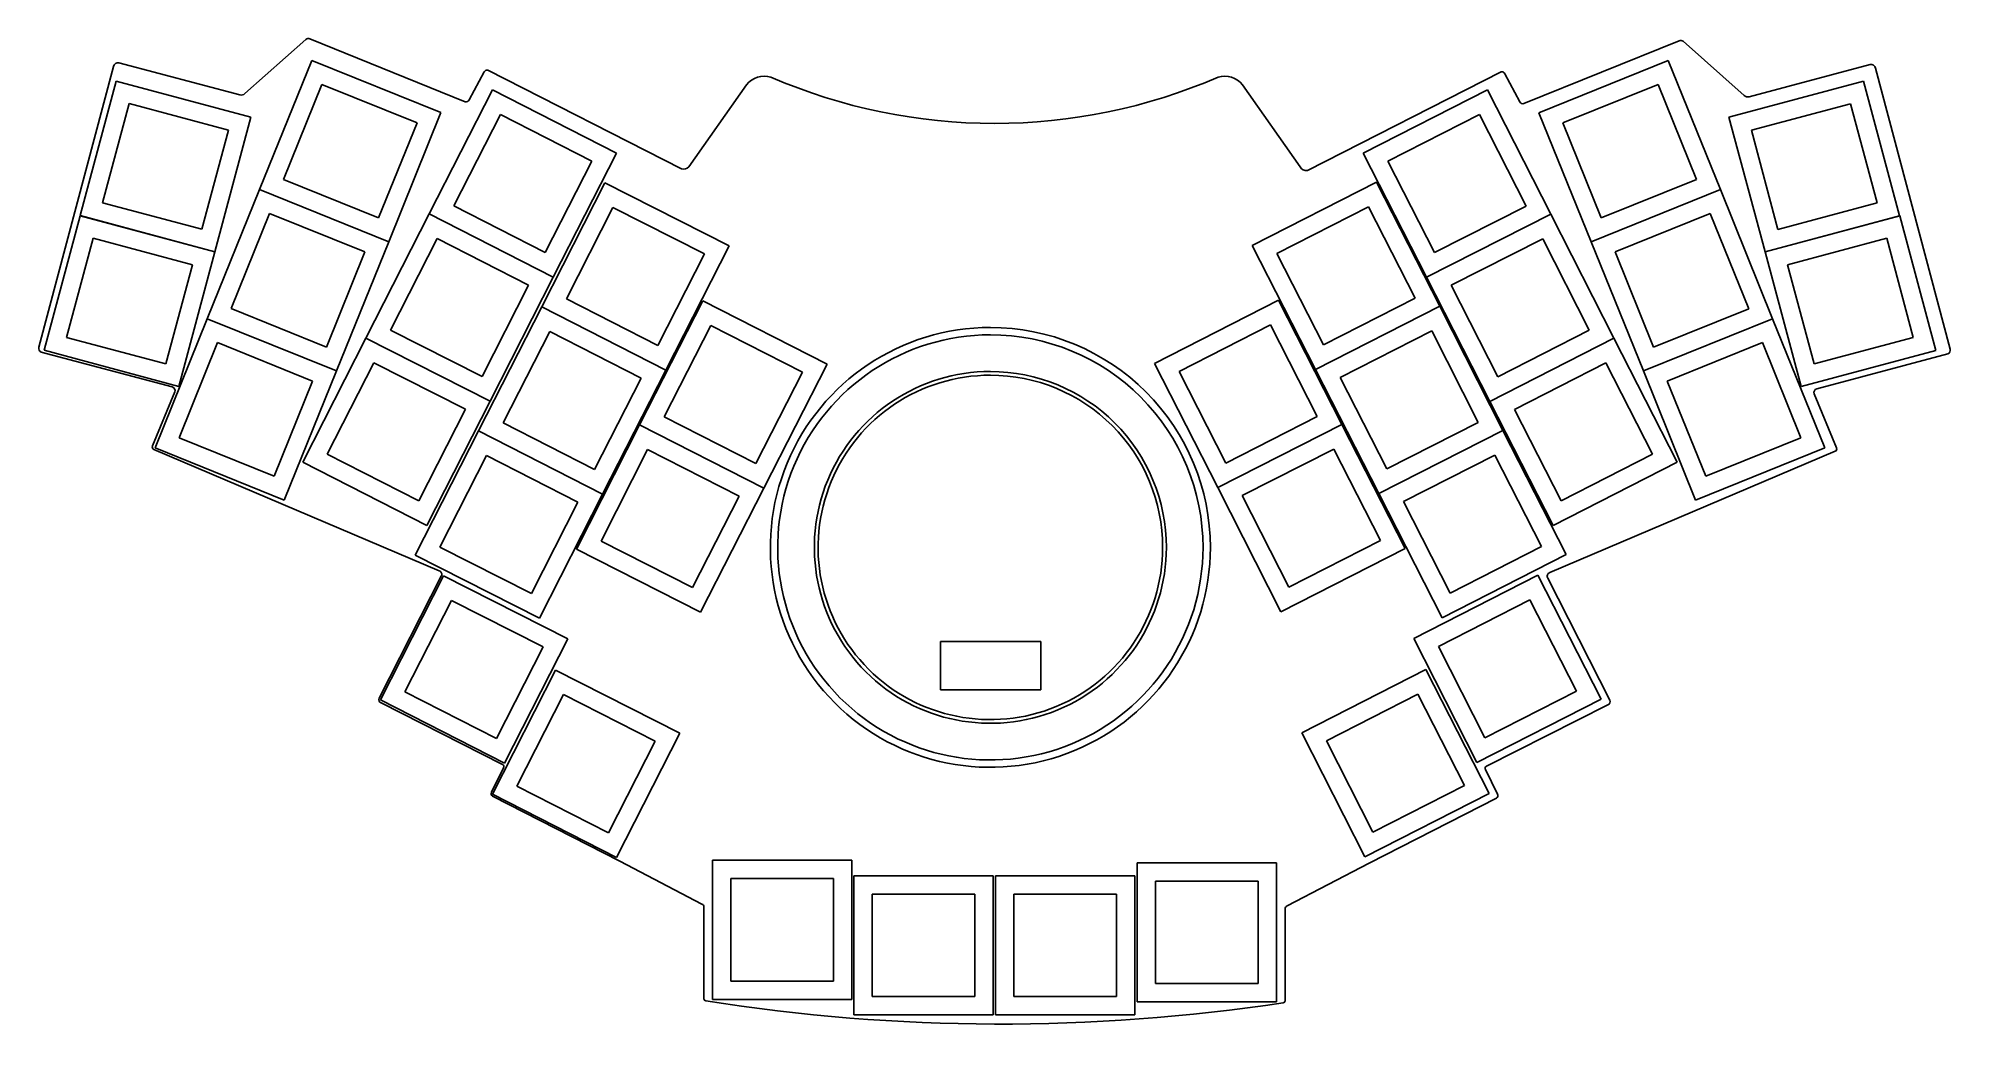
# Model space of a CAD drawing. Header units: millimetres. Extents: x 0.6 to 26.7, y 2.5 to 16.1.
import ezdxf

# ---------------------------------------------------------------- set-up
doc = ezdxf.new("R2010")
doc.units = ezdxf.units.MM
doc.layers.get('0').update_dxf_attribs({"linetype": 'CONTINUOUS'})

msp = doc.modelspace()

# ---------------------------------------------------------------- linework, layer by layer
at = {"color": 7}
for p, q in [((4.224634, 16.03673), (3.391668, 15.297334)), ((6.396465, 15.186), (4.278391, 16.044697)), ((22.953854, 16.019297), (20.835781, 15.1606)), ((23.840578, 15.271935), (23.007612, 16.011331)), ((1.6002, 15.6686), (0.5842, 11.8364)), ((3.324443, 15.279633), (1.6764, 15.7194)), ((3.593145, 13.987635), (4.304898, 15.749284)), ((3.593145, 13.987635), (4.304898, 15.749284)), ((4.304898, 15.749284), (6.066547, 15.037532)), ((4.304898, 15.749284), (6.066547, 15.037532)), ((21.0415, 15.036968), (22.803149, 15.748721)), ((21.0415, 15.036968), (22.803149, 15.748721)), ((22.803149, 15.748721), (23.514902, 13.987071)), ((22.803149, 15.748721), (23.514902, 13.987071)), ((25.555846, 15.694), (23.907803, 15.254233)), ((1.147188, 13.632706), (1.638944, 15.467965)), ((1.147188, 13.632706), (1.638944, 15.467965)), ((1.638944, 15.467965), (3.474203, 14.976208)), ((1.638944, 15.467965), (3.474203, 14.976208)), ((4.443042, 15.423837), (3.918593, 14.125779)), ((5.741099, 14.899387), (4.443042, 15.423837)), ((6.6548, 15.5924), (6.4516, 15.2114)), ((9.3472, 14.2716), (6.7056, 15.6178)), ((10.2362, 15.4178), (9.4488, 14.297)), ((17.783446, 14.297), (16.996046, 15.4178)), ((20.526646, 15.5924), (17.885046, 14.2462)), ((20.780646, 15.186), (20.577446, 15.567)), ((22.665005, 15.423273), (21.366947, 14.898824)), ((23.189454, 14.125216), (22.665005, 15.423273)), ((23.632216, 14.974514), (25.467475, 15.46627)), ((23.632216, 14.974514), (25.467475, 15.46627)), ((25.467475, 15.46627), (25.959231, 13.631011)), ((25.467475, 15.46627), (25.959231, 13.631011)), ((26.648046, 11.811), (25.632046, 15.6432)), ((1.815721, 15.161778), (1.453374, 13.809482)), ((3.168017, 14.799432), (1.815721, 15.161778)), ((5.90668, 13.655273), (6.769262, 15.348186)), ((5.90668, 13.655273), (6.769262, 15.348186)), ((6.769262, 15.348186), (8.462174, 14.485604)), ((6.769262, 15.348186), (8.462174, 14.485604)), ((18.645855, 14.485079), (20.338768, 15.347661)), ((18.645855, 14.485079), (20.338768, 15.347661)), ((20.338768, 15.347661), (21.20135, 13.654748)), ((20.338768, 15.347661), (21.20135, 13.654748)), ((25.290698, 15.160084), (23.938402, 14.797738)), ((25.653045, 13.807788), (25.290698, 15.160084)), ((3.474203, 14.976208), (2.982447, 13.140949)), ((3.474203, 14.976208), (2.982447, 13.140949)), ((5.21665, 13.60133), (5.741099, 14.899387)), ((6.066547, 15.037532), (5.354795, 13.275882)), ((6.066547, 15.037532), (5.354795, 13.275882)), ((6.878516, 15.011936), (6.242929, 13.764527)), ((8.125925, 14.37635), (6.878516, 15.011936)), ((20.229514, 15.011411), (18.982105, 14.375825)), ((20.8651, 13.764002), (20.229514, 15.011411)), ((21.753252, 13.275319), (21.0415, 15.036968)), ((21.753252, 13.275319), (21.0415, 15.036968)), ((21.366947, 14.898824), (21.891397, 13.600766)), ((24.123972, 13.139255), (23.632216, 14.974514)), ((24.123972, 13.139255), (23.632216, 14.974514)), ((2.805671, 13.447136), (3.168017, 14.799432)), ((23.938402, 14.797738), (24.300749, 13.445441)), ((7.490338, 13.128941), (8.125925, 14.37635)), ((8.462174, 14.485604), (7.599592, 12.792691)), ((8.462174, 14.485604), (7.599592, 12.792691)), ((19.508437, 12.792166), (18.645855, 14.485079)), ((19.508437, 12.792166), (18.645855, 14.485079)), ((18.982105, 14.375825), (19.617691, 13.128415)), ((3.918593, 14.125779), (5.21665, 13.60133)), ((17.13214, 13.226526), (18.825052, 14.089108)), ((17.13214, 13.226526), (18.825052, 14.089108)), ((18.825052, 14.089108), (19.687634, 12.396195)), ((18.825052, 14.089108), (19.687634, 12.396195)), ((21.891397, 13.600766), (23.189454, 14.125216)), ((2.881422, 12.225945), (3.593174, 13.987594)), ((2.881422, 12.225945), (3.593174, 13.987594)), ((5.354795, 13.275882), (3.593145, 13.987635)), ((5.354795, 13.275882), (3.593145, 13.987635)), ((3.593174, 13.987594), (5.354824, 13.275842)), ((3.593174, 13.987594), (5.354824, 13.275842)), ((7.441491, 12.388811), (8.304073, 14.081724)), ((7.441491, 12.388811), (8.304073, 14.081724)), ((8.304073, 14.081724), (9.996986, 13.219142)), ((8.304073, 14.081724), (9.996986, 13.219142)), ((21.753252, 13.275319), (23.514901, 13.987071)), ((21.753252, 13.275319), (23.514901, 13.987071)), ((23.514902, 13.987071), (21.753252, 13.275319)), ((23.514902, 13.987071), (21.753252, 13.275319)), ((23.514901, 13.987071), (24.226654, 12.225422)), ((23.514901, 13.987071), (24.226654, 12.225422)), ((0.656183, 11.795666), (1.147939, 13.630925)), ((0.656183, 11.795666), (1.147939, 13.630925)), ((2.982447, 13.140949), (1.147188, 13.632706)), ((2.982447, 13.140949), (1.147188, 13.632706)), ((1.147939, 13.630925), (2.983198, 13.139169)), ((1.147939, 13.630925), (2.983198, 13.139169)), ((1.453374, 13.809482), (2.805671, 13.447136)), ((3.731319, 13.662146), (3.206869, 12.364089)), ((5.029376, 13.137697), (3.731319, 13.662146)), ((5.044098, 11.962361), (5.90668, 13.655273)), ((5.044098, 11.962361), (5.90668, 13.655273)), ((7.599592, 12.792691), (5.90668, 13.655273)), ((7.599592, 12.792691), (5.90668, 13.655273)), ((5.90668, 13.655273), (7.599592, 12.792691)), ((5.90668, 13.655273), (7.599592, 12.792691)), ((6.242929, 13.764527), (7.490338, 13.128941)), ((8.413327, 13.745474), (7.777741, 12.498065)), ((9.660737, 13.109888), (8.413327, 13.745474)), ((18.715798, 13.752858), (17.468389, 13.117272)), ((19.351385, 12.505449), (18.715798, 13.752858)), ((21.20135, 13.654748), (19.508437, 12.792166)), ((21.20135, 13.654748), (19.508437, 12.792166)), ((19.508437, 12.792166), (21.20135, 13.654748)), ((19.508437, 12.792166), (21.20135, 13.654748)), ((19.617691, 13.128415), (20.8651, 13.764002)), ((21.20135, 13.654748), (22.063932, 11.961836)), ((21.20135, 13.654748), (22.063932, 11.961836)), ((23.376757, 13.661624), (22.0787, 13.137175)), ((23.901206, 12.363566), (23.376757, 13.661624)), ((25.959231, 13.631011), (24.123972, 13.139255)), ((25.959231, 13.631011), (24.123972, 13.139255)), ((24.124838, 13.138509), (25.960097, 13.630266)), ((24.124838, 13.138509), (25.960097, 13.630266)), ((24.300749, 13.445441), (25.653045, 13.807788)), ((25.960097, 13.630266), (26.451853, 11.795007)), ((25.960097, 13.630266), (26.451853, 11.795007)), ((1.324716, 13.324739), (0.962369, 11.972443)), ((2.677012, 12.962393), (1.324716, 13.324739)), ((6.015934, 13.319024), (5.380347, 12.071615)), ((7.263343, 12.683437), (6.015934, 13.319024)), ((21.092096, 13.318499), (19.844687, 12.682912)), ((21.727682, 12.07109), (21.092096, 13.318499)), ((25.783321, 13.324079), (24.431024, 12.961733)), ((26.145667, 11.971783), (25.783321, 13.324079)), ((2.983198, 13.139169), (2.491442, 11.30391)), ((2.983198, 13.139169), (2.491442, 11.30391)), ((4.504927, 11.83964), (5.029376, 13.137697)), ((5.354824, 13.275842), (4.643071, 11.514192)), ((5.354824, 13.275842), (4.643071, 11.514192)), ((9.02515, 11.862478), (9.660737, 13.109888)), ((9.996986, 13.219142), (9.134404, 11.526229)), ((9.996986, 13.219142), (9.134404, 11.526229)), ((17.994722, 11.533613), (17.13214, 13.226526)), ((17.994722, 11.533613), (17.13214, 13.226526)), ((17.468389, 13.117272), (18.103976, 11.869862)), ((22.465005, 11.51367), (21.753252, 13.275319)), ((22.465005, 11.51367), (21.753252, 13.275319)), ((22.0787, 13.137175), (22.603149, 11.839117)), ((24.616594, 11.30325), (24.124838, 13.138509)), ((24.616594, 11.30325), (24.124838, 13.138509)), ((2.314665, 11.610096), (2.677012, 12.962393)), ((7.599592, 12.792691), (6.73701, 11.099779)), ((7.599592, 12.792691), (6.73701, 11.099779)), ((20.371019, 11.099254), (19.508437, 12.792166)), ((20.371019, 11.099254), (19.508437, 12.792166)), ((24.431024, 12.961733), (24.793371, 11.609437)), ((6.627756, 11.436028), (7.263343, 12.683437)), ((19.844687, 12.682912), (20.480273, 11.435503)), ((3.206869, 12.364089), (4.504927, 11.83964)), ((6.578909, 10.695899), (7.441491, 12.388811)), ((6.578909, 10.695899), (7.441491, 12.388811)), ((9.134404, 11.526229), (7.441491, 12.388811)), ((9.134404, 11.526229), (7.441491, 12.388811)), ((7.441491, 12.388811), (9.134404, 11.526229)), ((7.441491, 12.388811), (9.134404, 11.526229)), ((7.777741, 12.498065), (9.02515, 11.862478)), ((8.776651, 10.777042), (9.639233, 12.469954)), ((8.776651, 10.777042), (9.639233, 12.469954)), ((9.639233, 12.469954), (11.332146, 11.607372)), ((9.639233, 12.469954), (11.332146, 11.607372)), ((15.79698, 11.614756), (17.489892, 12.477338)), ((15.79698, 11.614756), (17.489892, 12.477338)), ((17.489892, 12.477338), (18.352474, 10.784426)), ((17.489892, 12.477338), (18.352474, 10.784426)), ((17.994721, 11.533613), (19.687634, 12.396195)), ((17.994721, 11.533613), (19.687634, 12.396195)), ((19.687634, 12.396195), (17.994722, 11.533613)), ((19.687634, 12.396195), (17.994722, 11.533613)), ((18.103976, 11.869862), (19.351385, 12.505449)), ((19.687634, 12.396195), (20.550216, 10.703283)), ((19.687634, 12.396195), (20.550216, 10.703283)), ((22.603149, 11.839117), (23.901206, 12.363566)), ((2.16964, 10.464336), (2.881393, 12.225986)), ((2.16964, 10.464336), (2.881393, 12.225986)), ((2.881393, 12.225986), (4.643042, 11.514233)), ((2.881393, 12.225986), (4.643042, 11.514233)), ((4.643071, 11.514192), (2.881422, 12.225945)), ((4.643071, 11.514192), (2.881422, 12.225945)), ((5.380347, 12.071615), (6.627756, 11.436028)), ((7.550745, 12.052562), (6.915159, 10.805153)), ((8.798154, 11.416975), (7.550745, 12.052562)), ((9.748487, 12.133705), (9.112901, 10.886296)), ((10.995897, 11.498118), (9.748487, 12.133705)), ((13.5596, 12.1068), (13.5596, 12.1068)), ((13.5596, 12.0068), (13.5596, 12.0068)), ((17.380638, 12.141089), (16.133229, 11.505502)), ((18.016225, 10.89368), (17.380638, 12.141089)), ((19.57838, 12.059946), (18.330971, 11.424359)), ((20.213967, 10.812537), (19.57838, 12.059946)), ((20.480273, 11.435503), (21.727682, 12.07109)), ((24.226654, 12.225422), (22.465005, 11.51367)), ((24.226654, 12.225422), (22.465005, 11.51367)), ((22.465005, 11.513669), (24.226654, 12.225422)), ((22.465005, 11.513669), (24.226654, 12.225422)), ((24.226654, 12.225422), (24.938406, 10.463773)), ((24.226654, 12.225422), (24.938406, 10.463773)), ((0.615295, 11.772211), (2.403895, 11.295811)), ((2.491442, 11.30391), (0.656183, 11.795666)), ((2.491442, 11.30391), (0.656183, 11.795666)), ((0.962369, 11.972443), (2.314665, 11.610096)), ((3.019537, 11.900538), (2.495088, 10.602481)), ((4.317595, 11.376089), (3.019537, 11.900538)), ((4.181516, 10.269448), (5.044098, 11.962361)), ((4.181516, 10.269448), (5.044098, 11.962361)), ((6.73701, 11.099779), (5.044098, 11.962361)), ((6.73701, 11.099779), (5.044098, 11.962361)), ((5.044098, 11.962361), (6.73701, 11.099779)), ((5.044098, 11.962361), (6.73701, 11.099779)), ((20.371019, 11.099254), (22.063931, 11.961836)), ((20.371019, 11.099254), (22.063931, 11.961836)), ((22.063932, 11.961836), (20.371019, 11.099254)), ((22.063932, 11.961836), (20.371019, 11.099254)), ((22.063931, 11.961836), (22.926513, 10.268923)), ((22.063931, 11.961836), (22.926513, 10.268923)), ((24.08851, 11.899974), (22.790452, 11.375525)), ((24.612959, 10.601917), (24.08851, 11.899974)), ((26.451853, 11.795007), (24.616594, 11.30325)), ((26.451853, 11.795007), (24.616594, 11.30325)), ((24.793371, 11.609437), (26.145667, 11.971783)), ((24.828351, 11.270411), (26.61695, 11.746811)), ((4.643042, 11.514233), (3.93129, 9.752584)), ((4.643042, 11.514233), (3.93129, 9.752584)), ((5.153352, 11.626112), (4.517765, 10.378702)), ((6.400761, 10.990525), (5.153352, 11.626112)), ((9.134404, 11.526229), (8.271822, 9.833317)), ((9.134404, 11.526229), (8.271822, 9.833317)), ((10.36031, 10.250709), (10.995897, 11.498118)), ((11.332146, 11.607372), (10.469564, 9.91446)), ((11.332146, 11.607372), (10.469564, 9.91446)), ((13.5596, 11.5068), (13.5596, 11.5068)), ((16.659562, 9.921844), (15.79698, 11.614756)), ((16.659562, 9.921844), (15.79698, 11.614756)), ((16.133229, 11.505502), (16.768816, 10.258093)), ((18.857303, 9.840701), (17.994721, 11.533613)), ((18.857303, 9.840701), (17.994721, 11.533613)), ((21.954677, 11.625587), (20.707268, 10.99)), ((22.590264, 10.378177), (21.954677, 11.625587)), ((23.176757, 9.75202), (22.465005, 11.513669)), ((23.176757, 9.75202), (22.465005, 11.513669)), ((2.4384, 11.2268), (2.1336, 10.4902)), ((3.793145, 10.078031), (4.317595, 11.376089)), ((8.162568, 10.169566), (8.798154, 11.416975)), ((13.5596, 11.45615), (13.5596, 11.45615)), ((18.330971, 11.424359), (18.966557, 10.17695)), ((22.790452, 11.375525), (23.314901, 10.077468)), ((5.765174, 9.743116), (6.400761, 10.990525)), ((6.73701, 11.099779), (5.874428, 9.406866)), ((6.73701, 11.099779), (5.874428, 9.406866)), ((21.233601, 9.406341), (20.371019, 11.099254)), ((21.233601, 9.406341), (20.371019, 11.099254)), ((20.707268, 10.99), (21.342855, 9.742591)), ((25.098646, 10.4648), (24.793846, 11.2014)), ((5.716328, 9.002986), (6.57891, 10.695899)), ((5.716328, 9.002986), (6.57891, 10.695899)), ((8.271822, 9.833317), (6.578909, 10.695899)), ((8.271822, 9.833317), (6.578909, 10.695899)), ((6.57891, 10.695899), (8.271822, 9.833317)), ((6.57891, 10.695899), (8.271822, 9.833317)), ((6.915159, 10.805153), (8.162568, 10.169566)), ((7.914069, 9.08413), (8.776651, 10.777042)), ((7.914069, 9.08413), (8.776651, 10.777042)), ((10.469564, 9.91446), (8.776651, 10.777042)), ((10.469564, 9.91446), (8.776651, 10.777042)), ((8.776651, 10.777042), (10.469564, 9.91446)), ((8.776651, 10.777042), (10.469564, 9.91446)), ((9.112901, 10.886296), (10.36031, 10.250709)), ((16.659561, 9.921844), (18.352474, 10.784426)), ((16.659561, 9.921844), (18.352474, 10.784426)), ((18.352474, 10.784426), (16.659562, 9.921844)), ((18.352474, 10.784426), (16.659562, 9.921844)), ((16.768816, 10.258093), (18.016225, 10.89368)), ((18.352474, 10.784426), (19.215056, 9.091513)), ((18.352474, 10.784426), (19.215056, 9.091513)), ((20.550216, 10.703283), (18.857303, 9.840701)), ((20.550216, 10.703283), (18.857303, 9.840701)), ((18.857303, 9.8407), (20.550216, 10.703282)), ((18.857303, 9.8407), (20.550216, 10.703282)), ((18.966557, 10.17695), (20.213967, 10.812537)), ((20.550216, 10.703282), (21.412798, 9.01037)), ((20.550216, 10.703282), (21.412798, 9.01037)), ((2.150796, 10.443521), (6.0452, 8.7884)), ((3.93129, 9.752584), (2.16964, 10.464336)), ((3.93129, 9.752584), (2.16964, 10.464336)), ((2.495088, 10.602481), (3.793145, 10.078031)), ((8.885905, 10.440793), (8.250319, 9.193384)), ((10.133314, 9.805206), (8.885905, 10.440793)), ((18.24322, 10.448177), (16.995811, 9.81259)), ((18.878807, 9.200767), (18.24322, 10.448177)), ((24.938406, 10.463773), (23.176757, 9.75202)), ((24.938406, 10.463773), (23.176757, 9.75202)), ((23.314901, 10.077468), (24.612959, 10.601917)), ((5.874428, 9.406866), (4.181516, 10.269448)), ((5.874428, 9.406866), (4.181516, 10.269448)), ((4.517765, 10.378702), (5.765174, 9.743116)), ((6.688164, 10.359649), (6.052577, 9.11224)), ((7.935573, 9.724063), (6.688164, 10.359649)), ((20.440962, 10.367033), (19.193553, 9.731446)), ((21.076549, 9.119624), (20.440962, 10.367033)), ((21.187046, 8.763), (25.08145, 10.418121)), ((22.926513, 10.268923), (21.233601, 9.406341)), ((22.926513, 10.268923), (21.233601, 9.406341)), ((21.342855, 9.742591), (22.590264, 10.378177)), ((10.469564, 9.91446), (9.606982, 8.221548)), ((10.469564, 9.91446), (9.606982, 8.221548)), ((17.522143, 8.228931), (16.659561, 9.921844)), ((17.522143, 8.228931), (16.659561, 9.921844)), ((7.299986, 8.476653), (7.935573, 9.724063)), ((8.271822, 9.833317), (7.40924, 8.140404)), ((8.271822, 9.833317), (7.40924, 8.140404)), ((9.497728, 8.557797), (10.133314, 9.805206)), ((16.995811, 9.81259), (17.631397, 8.565181)), ((19.719885, 8.147788), (18.857303, 9.8407)), ((19.719885, 8.147788), (18.857303, 9.8407)), ((19.193553, 9.731446), (19.829139, 8.484037)), ((8.250319, 9.193384), (9.497728, 8.557797)), ((17.631397, 8.565181), (18.878807, 9.200767)), ((7.40924, 8.140404), (5.716328, 9.002986)), ((7.40924, 8.140404), (5.716328, 9.002986)), ((6.052577, 9.11224), (7.299986, 8.476653)), ((9.606982, 8.221548), (7.914069, 9.08413)), ((9.606982, 8.221548), (7.914069, 9.08413)), ((19.215056, 9.091513), (17.522143, 8.228931)), ((19.215056, 9.091513), (17.522143, 8.228931)), ((21.412798, 9.01037), (19.719885, 8.147788)), ((21.412798, 9.01037), (19.719885, 8.147788)), ((19.829139, 8.484037), (21.076549, 9.119624)), ((6.0706, 8.7122), (5.22641, 7.048212)), ((5.240776, 7.027127), (6.103358, 8.720039)), ((5.240776, 7.027127), (6.103358, 8.720039)), ((6.103358, 8.720039), (7.796271, 7.857457)), ((6.103358, 8.720039), (7.796271, 7.857457)), ((19.332855, 7.864841), (21.025767, 8.727423)), ((19.332855, 7.864841), (21.025767, 8.727423)), ((21.025767, 8.727423), (21.888349, 7.03451)), ((21.025767, 8.727423), (21.888349, 7.03451)), ((22.005835, 7.022812), (21.161646, 8.6868)), ((6.212612, 8.38379), (5.577026, 7.136381)), ((7.460021, 7.748203), (6.212612, 8.38379)), ((20.916513, 8.391173), (19.669104, 7.755587)), ((21.5521, 7.143764), (20.916513, 8.391173)), ((7.796271, 7.857457), (6.933689, 6.164545)), ((7.796271, 7.857457), (6.933689, 6.164545)), ((20.195437, 6.171928), (19.332855, 7.864841)), ((20.195437, 6.171928), (19.332855, 7.864841)), ((6.824435, 6.500794), (7.460021, 7.748203)), ((12.8778, 7.1628), (12.8778, 7.8232)), ((12.8778, 7.8232), (14.2494, 7.8232)), ((14.2494, 7.8232), (14.2494, 7.1628)), ((19.669104, 7.755587), (20.304691, 6.508178)), ((6.768043, 5.741316), (7.630625, 7.434229)), ((6.768043, 5.741316), (7.630625, 7.434229)), ((7.630625, 7.434229), (9.323538, 6.571647)), ((7.630625, 7.434229), (9.323538, 6.571647)), ((17.805588, 6.579031), (19.4985, 7.441613)), ((17.805588, 6.579031), (19.4985, 7.441613)), ((19.4985, 7.441613), (20.361082, 5.7487)), ((19.4985, 7.441613), (20.361082, 5.7487)), ((5.577026, 7.136381), (6.824435, 6.500794)), ((7.739879, 7.097979), (7.104293, 5.85057)), ((8.987288, 6.462393), (7.739879, 7.097979)), ((14.2494, 7.1628), (12.8778, 7.1628)), ((19.389246, 7.105364), (18.141837, 6.469777)), ((20.024833, 5.857954), (19.389246, 7.105364)), ((20.304691, 6.508178), (21.5521, 7.143764)), ((6.933689, 6.164545), (5.240776, 7.027127)), ((6.933689, 6.164545), (5.240776, 7.027127)), ((5.25181, 6.985), (6.9088, 6.1468)), ((21.888349, 7.03451), (20.195437, 6.171928)), ((21.888349, 7.03451), (20.195437, 6.171928)), ((20.323446, 6.1214), (21.980436, 6.9596)), ((9.323538, 6.571647), (8.460956, 4.878734)), ((9.323538, 6.571647), (8.460956, 4.878734)), ((18.66817, 4.886118), (17.805588, 6.579031)), ((18.66817, 4.886118), (17.805588, 6.579031)), ((8.351702, 5.214984), (8.987288, 6.462393)), ((18.141837, 6.469777), (18.777424, 5.222368)), ((6.919745, 6.101256), (6.75654, 5.76594)), ((20.475706, 5.74054), (20.312501, 6.075856)), ((8.460956, 4.878734), (6.768043, 5.741316)), ((8.460956, 4.878734), (6.768043, 5.741316)), ((7.104293, 5.85057), (8.351702, 5.214984)), ((20.361082, 5.7487), (18.66817, 4.886118)), ((20.361082, 5.7487), (18.66817, 4.886118)), ((18.777424, 5.222368), (20.024833, 5.857954)), ((6.771428, 5.711462), (8.509, 4.826)), ((18.723245, 4.8006), (20.460817, 5.686063)), ((8.509, 4.826), (9.6266, 4.2418)), ((9.7688, 4.840069), (11.6688, 4.840069)), ((9.7688, 2.940069), (9.7688, 4.840069)), ((9.7688, 2.940069), (9.7688, 4.840069)), ((9.7688, 4.840069), (11.6688, 4.840069)), ((11.6688, 4.840069), (11.6688, 2.940069)), ((11.6688, 4.840069), (11.6688, 2.940069)), ((15.559759, 2.905869), (15.559759, 4.805869)), ((15.559759, 4.805869), (17.459759, 4.805869)), ((15.559759, 4.805869), (17.459759, 4.805869)), ((15.559759, 2.905869), (15.559759, 4.805869)), ((17.459759, 4.805869), (17.459759, 2.905869)), ((17.459759, 4.805869), (17.459759, 2.905869)), ((17.605646, 4.2164), (18.723245, 4.8006)), ((10.0188, 4.590069), (10.0188, 3.190069)), ((11.4188, 4.590069), (10.0188, 4.590069)), ((11.4188, 3.190069), (11.4188, 4.590069)), ((11.6968, 4.6284), (13.5968, 4.6284)), ((11.6968, 2.7284), (11.6968, 4.6284)), ((11.6968, 2.7284), (11.6968, 4.6284)), ((11.6968, 4.6284), (13.5968, 4.6284)), ((13.5968, 4.6284), (13.5968, 2.7284)), ((13.5968, 4.6284), (13.5968, 2.7284)), ((13.629359, 2.728069), (13.629359, 4.628069)), ((13.629359, 4.628069), (15.529359, 4.628069)), ((13.629359, 2.728069), (13.629359, 4.628069)), ((13.629359, 4.628069), (15.529359, 4.628069)), ((15.529359, 4.628069), (15.529359, 2.728069)), ((15.529359, 4.628069), (15.529359, 2.728069)), ((17.209759, 4.555869), (15.809759, 4.555869)), ((15.809759, 4.555869), (15.809759, 3.155869)), ((17.209759, 3.155869), (17.209759, 4.555869)), ((9.653887, 4.198494), (9.6536, 2.9464)), ((11.9468, 4.3784), (11.9468, 2.9784)), ((13.3468, 4.3784), (11.9468, 4.3784)), ((13.3468, 2.9784), (13.3468, 4.3784)), ((15.279359, 4.378069), (13.879359, 4.378069)), ((13.879359, 4.378069), (13.879359, 2.978069)), ((15.279359, 2.978069), (15.279359, 4.378069)), ((17.578646, 2.921), (17.578359, 4.173094)), ((10.0188, 3.190069), (11.4188, 3.190069)), ((15.809759, 3.155869), (17.209759, 3.155869)), ((11.6688, 2.940069), (9.7688, 2.940069)), ((11.6688, 2.940069), (9.7688, 2.940069)), ((11.9468, 2.9784), (13.3468, 2.9784)), ((13.879359, 2.978069), (15.279359, 2.978069)), ((17.459759, 2.905869), (15.559759, 2.905869)), ((17.459759, 2.905869), (15.559759, 2.905869)), ((13.5968, 2.7284), (11.6968, 2.7284)), ((13.5968, 2.7284), (11.6968, 2.7284)), ((15.529359, 2.728069), (13.629359, 2.728069)), ((15.529359, 2.728069), (13.629359, 2.728069))]:
    msp.add_line(p, q, dxfattribs=at)
for points in [[(4.278394, 16.044702), (4.260454, 16.052768), (4.239461, 16.049655), (4.224634, 16.03673)], [(23.007612, 16.011331), (22.992785, 16.024254), (22.971792, 16.027364), (22.953854, 16.019297)], [(1.6764, 15.719401), (1.641548, 15.725354), (1.608109, 15.703062), (1.6002, 15.6686)], [(25.63204, 15.643198), (25.624132, 15.677658), (25.590697, 15.69995), (25.555846, 15.694)], [(6.7056, 15.617799), (6.68486, 15.621879), (6.663981, 15.61144), (6.6548, 15.5924)], [(10.566402, 15.522102), (10.445355, 15.559061), (10.314052, 15.517586), (10.2362, 15.4178)], [(10.5664, 15.522097), (12.512341, 14.679942), (14.719905, 14.679942), (16.665846, 15.522096)], [(16.996044, 15.417798), (16.919236, 15.519075), (16.786893, 15.560878), (16.665846, 15.522097)], [(20.577442, 15.566998), (20.568267, 15.586042), (20.547386, 15.596484), (20.526646, 15.5924)], [(3.324442, 15.279631), (3.348403, 15.272899), (3.37413, 15.279674), (3.391668, 15.297334)], [(6.396466, 15.186003), (6.418651, 15.178858), (6.442612, 15.189895), (6.4516, 15.2114)], [(20.780644, 15.185999), (20.789635, 15.164496), (20.813594, 15.153459), (20.835781, 15.1606)], [(23.840575, 15.271931), (23.858115, 15.254274), (23.883842, 15.247501), (23.907803, 15.254233)], [(9.347201, 14.271602), (9.383179, 14.261802), (9.421665, 14.271423), (9.4488, 14.297)], [(17.783442, 14.296998), (17.803312, 14.260439), (17.843877, 14.240158), (17.885046, 14.2462)], [(13.5596, 12.1068), (12.346214, 12.1068), (11.252305, 11.375873), (10.787962, 10.25485)], [(13.5596, 12.0068), (12.38666, 12.0068), (11.329215, 11.300238), (10.88035, 10.216582)], [(15.680921, 11.22812), (15.118312, 11.790729), (14.35525, 12.1068), (13.5596, 12.1068)], [(15.61021, 11.15741), (15.066354, 11.701265), (14.328728, 12.0068), (13.5596, 12.0068)], [(0.584204, 11.836399), (0.57561, 11.810122), (0.58935, 11.781757), (0.615295, 11.772211)], [(26.616953, 11.746804), (26.6429, 11.756353), (26.65664, 11.784721), (26.648046, 11.811)], [(13.5596, 11.5068), (12.588891, 11.5068), (11.713764, 10.922059), (11.342289, 10.02524)], [(15.256657, 10.803856), (14.806569, 11.253944), (14.19612, 11.5068), (13.5596, 11.5068)], [(2.438396, 11.226801), (2.447881, 11.255382), (2.432449, 11.286248), (2.403895, 11.295811)], [(13.5596, 11.45615), (12.609377, 11.45615), (11.752719, 10.883749), (11.389084, 10.005857)], [(15.220842, 10.768041), (14.780253, 11.20863), (14.182687, 11.45615), (13.5596, 11.45615)], [(16.5596, 9.1068), (16.5596, 9.902449), (16.24353, 10.665511), (15.680921, 11.22812)], [(24.828349, 11.270418), (24.799793, 11.260851), (24.784362, 11.229983), (24.793846, 11.2014)], [(16.4596, 9.1068), (16.4596, 9.875928), (16.154065, 10.613554), (15.61021, 11.15741)], [(15.90895, 9.1068), (15.90895, 9.729886), (15.66143, 10.327453), (15.220842, 10.768041)], [(15.9596, 9.1068), (15.9596, 9.74332), (15.706744, 10.353769), (15.256657, 10.803856)], [(2.133601, 10.4902), (2.129554, 10.481749), (2.129098, 10.47202), (2.132337, 10.463228)], [(2.132337, 10.463228), (2.135575, 10.454435), (2.142233, 10.447327), (2.150795, 10.443521)], [(25.081452, 10.418118), (25.090014, 10.421926), (25.096671, 10.429034), (25.09991, 10.437827)], [(25.09991, 10.437827), (25.103148, 10.44662), (25.102692, 10.456349), (25.098646, 10.4648)], [(10.787962, 10.25485), (10.323619, 9.133827), (10.580286, 7.843474), (11.43828, 6.98548)], [(10.88035, 10.216582), (10.431485, 9.132926), (10.679596, 7.885584), (11.508991, 7.05619)], [(11.342289, 10.02524), (10.970815, 9.128422), (11.176149, 8.096139), (11.862544, 7.409744)], [(11.389084, 10.005857), (11.025449, 9.127965), (11.22645, 8.117468), (11.898359, 7.445559)], [(14.458658, 6.936284), (15.33655, 7.299918), (15.90895, 8.156577), (15.90895, 9.1068)], [(14.478041, 6.889489), (15.374859, 7.260963), (15.9596, 8.13609), (15.9596, 9.1068)], [(14.669382, 6.427549), (15.753038, 6.876414), (16.4596, 7.933859), (16.4596, 9.1068)], [(14.707651, 6.335161), (15.828674, 6.799504), (16.5596, 7.893413), (16.5596, 9.1068)], [(6.075319, 8.756107), (6.070444, 8.770733), (6.059452, 8.782519), (6.0452, 8.7884)], [(6.070597, 8.712202), (6.07847, 8.725457), (6.080194, 8.74148), (6.075319, 8.756107)], [(21.156932, 8.730704), (21.152057, 8.716079), (21.153777, 8.700057), (21.161646, 8.6868)], [(21.187047, 8.762997), (21.172798, 8.757113), (21.161808, 8.745329), (21.156932, 8.730704)], [(11.862544, 7.409744), (12.548939, 6.723348), (13.581222, 6.518015), (14.478041, 6.889489)], [(11.898359, 7.445559), (12.570268, 6.773649), (13.580766, 6.572649), (14.458658, 6.936284)], [(5.226406, 7.048214), (5.220458, 7.036582), (5.21984, 7.022944), (5.224711, 7.010821)], [(11.508991, 7.05619), (12.338385, 6.226796), (13.585727, 5.978684), (14.669382, 6.427549)], [(5.224711, 7.010821), (5.229583, 6.998699), (5.239467, 6.989281), (5.25181, 6.985)], [(11.43828, 6.98548), (12.296274, 6.127486), (13.586627, 5.870818), (14.707651, 6.335161)], [(21.980435, 6.959602), (21.992776, 6.963884), (22.002658, 6.973301), (22.007529, 6.985423)], [(22.007529, 6.985423), (22.0124, 6.997544), (22.011782, 7.011181), (22.005835, 7.022812)], [(6.919741, 6.101258), (6.929154, 6.116877), (6.924281, 6.13716), (6.9088, 6.146799)], [(20.323446, 6.121399), (20.307959, 6.111764), (20.303083, 6.091476), (20.312501, 6.075856)], [(6.756547, 5.765936), (6.751206, 5.756759), (6.749775, 5.745823), (6.752573, 5.735581)], [(20.479628, 5.710195), (20.482424, 5.720428), (20.481012, 5.731354), (20.475706, 5.74054)], [(6.752573, 5.735581), (6.755371, 5.725339), (6.762164, 5.716649), (6.771428, 5.711462)], [(20.460818, 5.686062), (20.470058, 5.691272), (20.476831, 5.699962), (20.479628, 5.710195)], [(9.653884, 4.198494), (9.655163, 4.217324), (9.644137, 4.234824), (9.6266, 4.2418)], [(17.605647, 4.216396), (17.588112, 4.209421), (17.577085, 4.191923), (17.578359, 4.173094)], [(9.653601, 2.9464), (9.65378, 2.933056), (9.664096, 2.922046), (9.6774, 2.921)], [(9.6774, 2.921), (12.286311, 2.50781), (14.943325, 2.499242), (17.554846, 2.8956)], [(17.554845, 2.895605), (17.568146, 2.896653), (17.578461, 2.907659), (17.578646, 2.921)]]:
    msp.add_open_spline(points, degree=3, dxfattribs=at)

doc.saveas('drawing.dxf')
